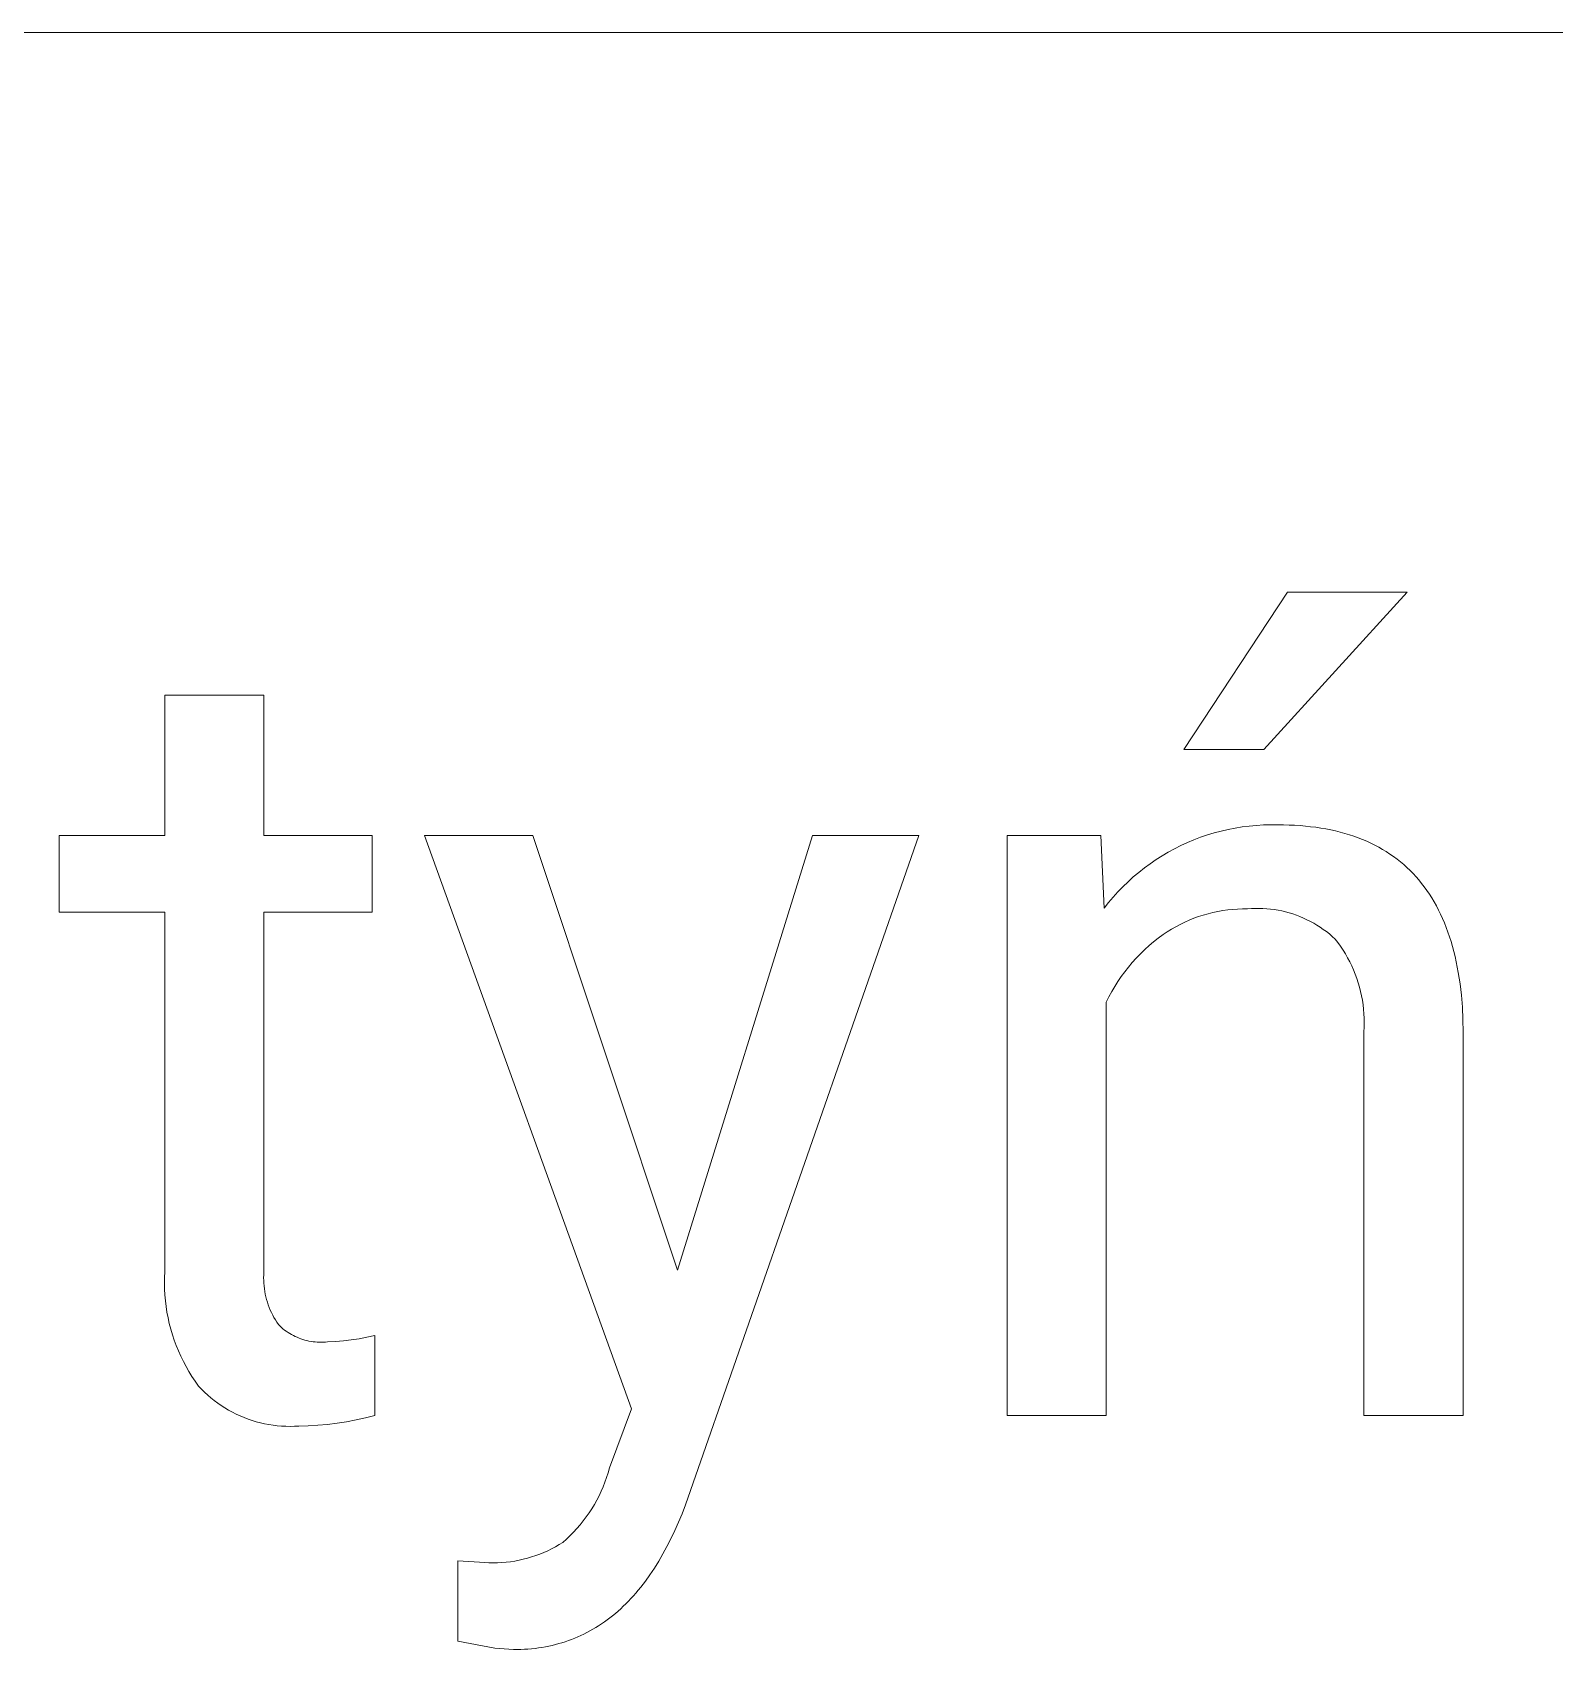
# Model space of a CAD drawing. Header units: millimetres. Extents: x 1434 to 4837, y 1889 to 4267.
# Drawn here: x 4208.1 to 4271, y 2203.1 to 2269.9 of the extents above; entities that cross this region are included whole.
import ezdxf

# ---------------------------------------------------------------- set-up
doc = ezdxf.new("R2010")
doc.units = ezdxf.units.MM
doc.header["$MEASUREMENT"] = 0
doc.layers.add('Domyślny', color=7, linetype='Continuous', true_color=0x000000)

msp = doc.modelspace()

# ---------------------------------------------------------------- linework, layer by layer
at = {"layer": 'Domyślny', "color": 18, "lineweight": 15, "true_color": 0x000000}
for p, q in [((4834.107, 2269.897), (3551.346, 2269.897)), ((4255.652, 2240.287), (4259.924, 2246.78)), ((4264.876, 2246.78), (4258.95, 2240.276)), ((4259.924, 2246.78), (4264.876, 2246.78)), ((4213.561, 2236.729), (4213.561, 2242.531)), ((4213.561, 2242.531), (4217.652, 2242.531)), ((4217.652, 2242.531), (4217.652, 2236.729)), ((4258.95, 2240.276), (4255.652, 2240.287)), ((4209.198, 2233.568), (4209.198, 2236.729)), ((4209.198, 2236.729), (4213.561, 2236.729)), ((4217.652, 2236.729), (4222.128, 2236.729)), ((4222.128, 2236.729), (4222.128, 2233.568)), ((4232.834, 2213.05), (4224.29, 2236.733)), ((4224.29, 2236.733), (4228.766, 2236.733)), ((4228.766, 2236.733), (4234.738, 2218.783)), ((4234.738, 2218.783), (4240.313, 2236.733)), ((4244.698, 2236.733), (4235.066, 2209.095)), ((4240.313, 2236.733), (4244.698, 2236.733)), ((4248.355, 2212.786), (4248.355, 2236.729)), ((4248.355, 2236.729), (4252.219, 2236.729)), ((4252.219, 2236.729), (4252.355, 2233.726)), ((4256.065, 2236.553), (4256.341, 2236.658)), ((4256.341, 2236.658), (4256.621, 2236.753)), ((4256.621, 2236.753), (4256.903, 2236.839)), ((4256.903, 2236.839), (4257.188, 2236.915)), ((4257.188, 2236.915), (4257.475, 2236.982)), ((4257.475, 2236.982), (4257.765, 2237.039)), ((4257.765, 2237.039), (4258.056, 2237.086)), ((4258.056, 2237.086), (4258.349, 2237.123)), ((4258.349, 2237.123), (4258.643, 2237.15)), ((4258.643, 2237.15), (4258.938, 2237.167)), ((4258.938, 2237.167), (4259.233, 2237.174)), ((4259.233, 2237.174), (4259.528, 2237.171)), ((4259.528, 2237.171), (4259.763, 2237.169)), ((4259.763, 2237.169), (4259.994, 2237.163)), ((4259.994, 2237.163), (4260.222, 2237.152)), ((4260.222, 2237.152), (4260.446, 2237.138)), ((4260.446, 2237.138), (4260.667, 2237.119)), ((4260.667, 2237.119), (4260.883, 2237.096)), ((4260.883, 2237.096), (4261.097, 2237.069)), ((4261.097, 2237.069), (4261.306, 2237.037)), ((4261.306, 2237.037), (4261.512, 2237.002)), ((4261.512, 2237.002), (4261.714, 2236.962)), ((4261.714, 2236.962), (4261.913, 2236.918)), ((4261.913, 2236.918), (4262.108, 2236.87)), ((4262.108, 2236.87), (4262.299, 2236.818)), ((4262.299, 2236.818), (4262.486, 2236.761)), ((4262.486, 2236.761), (4262.67, 2236.701)), ((4262.67, 2236.701), (4262.85, 2236.636)), ((4262.85, 2236.636), (4263.027, 2236.567)), ((4254.748, 2235.892), (4255.002, 2236.042)), ((4255.002, 2236.042), (4255.261, 2236.183)), ((4255.261, 2236.183), (4255.525, 2236.316)), ((4255.525, 2236.316), (4255.793, 2236.439)), ((4255.793, 2236.439), (4256.065, 2236.553)), ((4263.027, 2236.567), (4263.2, 2236.494)), ((4263.2, 2236.494), (4263.369, 2236.416)), ((4263.369, 2236.416), (4263.535, 2236.335)), ((4263.535, 2236.335), (4263.697, 2236.249)), ((4263.697, 2236.249), (4263.855, 2236.159)), ((4263.855, 2236.159), (4264.01, 2236.065)), ((4264.01, 2236.065), (4264.161, 2235.966)), ((4264.161, 2235.966), (4264.308, 2235.864)), ((4253.786, 2235.21), (4254.017, 2235.393)), ((4254.017, 2235.393), (4254.255, 2235.567)), ((4254.255, 2235.567), (4254.499, 2235.734)), ((4254.499, 2235.734), (4254.748, 2235.892)), ((4264.308, 2235.864), (4264.451, 2235.757)), ((4264.451, 2235.757), (4264.591, 2235.646)), ((4264.591, 2235.646), (4264.728, 2235.531)), ((4264.728, 2235.531), (4264.86, 2235.412)), ((4264.86, 2235.412), (4264.989, 2235.289)), ((4253.13, 2234.616), (4253.342, 2234.821)), ((4253.342, 2234.821), (4253.56, 2235.019)), ((4253.56, 2235.019), (4253.786, 2235.21)), ((4264.989, 2235.289), (4265.115, 2235.161)), ((4265.115, 2235.161), (4265.236, 2235.029)), ((4265.236, 2235.029), (4265.354, 2234.894)), ((4265.354, 2234.894), (4265.468, 2234.753)), ((4265.468, 2234.753), (4265.579, 2234.609)), ((4252.537, 2233.958), (4252.727, 2234.184)), ((4252.727, 2234.184), (4252.925, 2234.403)), ((4252.925, 2234.403), (4253.13, 2234.616)), ((4265.579, 2234.609), (4265.686, 2234.461)), ((4265.686, 2234.461), (4265.789, 2234.308)), ((4265.789, 2234.308), (4265.889, 2234.151)), ((4265.889, 2234.151), (4265.985, 2233.99)), ((4265.985, 2233.99), (4266.077, 2233.825)), ((4213.561, 2233.568), (4209.198, 2233.568)), ((4213.561, 2218.712), (4213.561, 2233.568)), ((4222.128, 2233.568), (4217.652, 2233.568)), ((4217.652, 2233.568), (4217.652, 2218.701)), ((4252.355, 2233.726), (4252.537, 2233.958)), ((4256.062, 2233.313), (4255.871, 2233.236)), ((4256.256, 2233.383), (4256.062, 2233.313)), ((4256.452, 2233.447), (4256.256, 2233.383)), ((4256.65, 2233.503), (4256.452, 2233.447)), ((4256.85, 2233.553), (4256.65, 2233.503)), ((4257.052, 2233.596), (4256.85, 2233.553)), ((4257.255, 2233.632), (4257.052, 2233.596)), ((4257.459, 2233.66), (4257.255, 2233.632)), ((4257.664, 2233.682), (4257.459, 2233.66)), ((4257.869, 2233.696), (4257.664, 2233.682)), ((4258.075, 2233.704), (4257.869, 2233.696)), ((4258.281, 2233.704), (4258.075, 2233.704)), ((4258.438, 2233.715), (4258.281, 2233.704)), ((4258.596, 2233.721), (4258.438, 2233.715)), ((4258.753, 2233.721), (4258.596, 2233.721)), ((4258.911, 2233.716), (4258.753, 2233.721)), ((4259.068, 2233.706), (4258.911, 2233.716)), ((4259.225, 2233.691), (4259.068, 2233.706)), ((4259.381, 2233.671), (4259.225, 2233.691)), ((4259.536, 2233.645), (4259.381, 2233.671)), ((4259.691, 2233.614), (4259.536, 2233.645)), ((4259.844, 2233.578), (4259.691, 2233.614)), ((4259.996, 2233.537), (4259.844, 2233.578)), ((4260.147, 2233.49), (4259.996, 2233.537)), ((4260.296, 2233.439), (4260.147, 2233.49)), ((4260.443, 2233.383), (4260.296, 2233.439)), ((4260.588, 2233.321), (4260.443, 2233.383)), ((4260.731, 2233.255), (4260.588, 2233.321)), ((4266.077, 2233.825), (4266.165, 2233.655)), ((4266.165, 2233.655), (4266.25, 2233.482)), ((4266.25, 2233.482), (4266.332, 2233.304)), ((4266.332, 2233.304), (4266.409, 2233.122)), ((4254.791, 2232.639), (4254.593, 2232.493)), ((4254.962, 2232.754), (4254.791, 2232.639)), ((4255.137, 2232.862), (4254.962, 2232.754)), ((4255.316, 2232.965), (4255.137, 2232.862)), ((4255.498, 2233.062), (4255.316, 2232.965)), ((4255.683, 2233.152), (4255.498, 2233.062)), ((4255.871, 2233.236), (4255.683, 2233.152)), ((4260.872, 2233.184), (4260.731, 2233.255)), ((4261.01, 2233.109), (4260.872, 2233.184)), ((4261.145, 2233.029), (4261.01, 2233.109)), ((4261.278, 2232.944), (4261.145, 2233.029)), ((4261.408, 2232.855), (4261.278, 2232.944)), ((4261.535, 2232.762), (4261.408, 2232.855)), ((4261.659, 2232.664), (4261.535, 2232.762)), ((4261.779, 2232.563), (4261.659, 2232.664)), ((4266.409, 2233.122), (4266.483, 2232.936)), ((4266.483, 2232.936), (4266.553, 2232.746)), ((4266.553, 2232.746), (4266.62, 2232.551)), ((4254.03, 2232.018), (4253.854, 2231.848)), ((4254.213, 2232.183), (4254.03, 2232.018)), ((4254.4, 2232.341), (4254.213, 2232.183)), ((4254.593, 2232.493), (4254.4, 2232.341)), ((4261.896, 2232.457), (4261.779, 2232.563)), ((4262.009, 2232.309), (4261.896, 2232.457)), ((4262.118, 2232.157), (4262.009, 2232.309)), ((4262.221, 2232.002), (4262.118, 2232.157)), ((4262.319, 2231.843), (4262.221, 2232.002)), ((4266.62, 2232.551), (4266.683, 2232.352)), ((4266.683, 2232.352), (4266.742, 2232.15)), ((4266.742, 2232.15), (4266.797, 2231.942)), ((4253.361, 2231.301), (4253.209, 2231.108)), ((4253.519, 2231.489), (4253.361, 2231.301)), ((4253.684, 2231.671), (4253.519, 2231.489)), ((4253.854, 2231.848), (4253.684, 2231.671)), ((4262.411, 2231.681), (4262.319, 2231.843)), ((4262.498, 2231.516), (4262.411, 2231.681)), ((4262.58, 2231.349), (4262.498, 2231.516)), ((4262.656, 2231.178), (4262.58, 2231.349)), ((4266.797, 2231.942), (4266.849, 2231.731)), ((4266.849, 2231.731), (4266.897, 2231.516)), ((4266.897, 2231.516), (4266.942, 2231.296)), ((4266.942, 2231.296), (4266.983, 2231.072)), ((4252.926, 2230.706), (4252.795, 2230.499)), ((4253.065, 2230.909), (4252.926, 2230.706)), ((4253.209, 2231.108), (4253.065, 2230.909)), ((4262.726, 2231.005), (4262.656, 2231.178)), ((4262.79, 2230.83), (4262.726, 2231.005)), ((4262.848, 2230.653), (4262.79, 2230.83)), ((4262.9, 2230.474), (4262.848, 2230.653)), ((4266.983, 2231.072), (4267.02, 2230.844)), ((4267.02, 2230.844), (4267.053, 2230.612)), ((4252.555, 2230.071), (4252.446, 2229.851)), ((4252.671, 2230.287), (4252.555, 2230.071)), ((4252.795, 2230.499), (4252.671, 2230.287)), ((4262.947, 2230.293), (4262.9, 2230.474)), ((4262.987, 2230.111), (4262.947, 2230.293)), ((4263.021, 2229.928), (4262.987, 2230.111)), ((4267.053, 2230.612), (4267.109, 2230.135)), ((4267.109, 2230.135), (4267.15, 2229.642)), ((4252.446, 2229.851), (4252.446, 2212.786)), ((4263.049, 2229.744), (4263.021, 2229.928)), ((4263.071, 2229.558), (4263.049, 2229.744)), ((4263.086, 2229.373), (4263.071, 2229.558)), ((4263.096, 2229.186), (4263.086, 2229.373)), ((4267.15, 2229.642), (4267.176, 2229.132)), ((4263.086, 2228.627), (4263.095, 2228.813)), ((4263.086, 2212.786), (4263.086, 2228.627)), ((4263.095, 2228.813), (4263.099, 2229)), ((4263.099, 2229), (4263.096, 2229.186)), ((4267.176, 2229.132), (4267.188, 2228.604)), ((4267.188, 2228.604), (4267.188, 2212.786)), ((4213.55, 2218.473), (4213.561, 2218.712)), ((4217.652, 2218.701), (4217.646, 2218.586)), ((4213.547, 2218.234), (4213.55, 2218.473)), ((4213.552, 2217.995), (4213.547, 2218.234)), ((4213.565, 2217.757), (4213.552, 2217.995)), ((4217.646, 2218.586), (4217.643, 2218.472)), ((4217.643, 2218.472), (4217.645, 2218.357)), ((4217.645, 2218.357), (4217.651, 2218.243)), ((4217.651, 2218.243), (4217.66, 2218.129)), ((4217.66, 2218.129), (4217.674, 2218.015)), ((4217.674, 2218.015), (4217.691, 2217.902)), ((4213.585, 2217.519), (4213.565, 2217.757)), ((4213.614, 2217.282), (4213.585, 2217.519)), ((4213.651, 2217.046), (4213.614, 2217.282)), ((4217.691, 2217.902), (4217.712, 2217.789)), ((4217.712, 2217.789), (4217.737, 2217.678)), ((4217.737, 2217.678), (4217.766, 2217.567)), ((4217.766, 2217.567), (4217.798, 2217.457)), ((4217.798, 2217.457), (4217.834, 2217.348)), ((4217.834, 2217.348), (4217.874, 2217.241)), ((4213.695, 2216.811), (4213.651, 2217.046)), ((4213.747, 2216.578), (4213.695, 2216.811)), ((4217.874, 2217.241), (4217.918, 2217.135)), ((4217.918, 2217.135), (4217.965, 2217.031)), ((4217.965, 2217.031), (4218.016, 2216.928)), ((4218.016, 2216.928), (4218.07, 2216.827)), ((4218.07, 2216.827), (4218.127, 2216.728)), ((4218.127, 2216.728), (4218.188, 2216.631)), ((4218.188, 2216.631), (4218.252, 2216.536)), ((4213.808, 2216.346), (4213.747, 2216.578)), ((4213.875, 2216.117), (4213.808, 2216.346)), ((4213.951, 2215.89), (4213.875, 2216.117)), ((4218.252, 2216.536), (4218.314, 2216.477)), ((4218.314, 2216.477), (4218.377, 2216.419)), ((4218.377, 2216.419), (4218.442, 2216.364)), ((4218.442, 2216.364), (4218.51, 2216.311)), ((4218.51, 2216.311), (4218.578, 2216.26)), ((4218.578, 2216.26), (4218.649, 2216.212)), ((4218.649, 2216.212), (4218.721, 2216.166)), ((4218.721, 2216.166), (4218.795, 2216.123)), ((4218.795, 2216.123), (4218.871, 2216.082)), ((4218.871, 2216.082), (4218.947, 2216.044)), ((4218.947, 2216.044), (4219.025, 2216.009)), ((4219.025, 2216.009), (4219.104, 2215.976)), ((4219.104, 2215.976), (4219.185, 2215.946)), ((4219.185, 2215.946), (4219.266, 2215.919)), ((4221.262, 2215.903), (4221.587, 2215.952)), ((4221.587, 2215.952), (4221.909, 2216.012)), ((4221.909, 2216.012), (4222.23, 2216.083)), ((4222.23, 2216.083), (4222.23, 2212.786)), ((4214.034, 2215.666), (4213.951, 2215.89)), ((4214.124, 2215.445), (4214.034, 2215.666)), ((4214.222, 2215.227), (4214.124, 2215.445)), ((4219.266, 2215.919), (4219.348, 2215.895)), ((4219.348, 2215.895), (4219.431, 2215.874)), ((4219.431, 2215.874), (4219.514, 2215.856)), ((4219.514, 2215.856), (4219.599, 2215.84)), ((4219.599, 2215.84), (4219.683, 2215.828)), ((4219.683, 2215.828), (4219.768, 2215.818)), ((4219.768, 2215.818), (4219.854, 2215.811)), ((4219.854, 2215.811), (4219.939, 2215.808)), ((4219.939, 2215.808), (4220.025, 2215.807)), ((4220.025, 2215.807), (4220.11, 2215.809)), ((4220.11, 2215.809), (4220.196, 2215.814)), ((4220.196, 2215.814), (4220.281, 2215.822)), ((4220.281, 2215.822), (4220.609, 2215.838)), ((4220.609, 2215.838), (4220.936, 2215.865)), ((4220.936, 2215.865), (4221.262, 2215.903)), ((4214.326, 2215.012), (4214.222, 2215.227)), ((4214.438, 2214.801), (4214.326, 2215.012)), ((4214.557, 2214.594), (4214.438, 2214.801)), ((4214.683, 2214.391), (4214.557, 2214.594)), ((4214.816, 2214.192), (4214.683, 2214.391)), ((4214.955, 2213.998), (4214.816, 2214.192)), ((4215.077, 2213.869), (4214.955, 2213.998)), ((4215.203, 2213.744), (4215.077, 2213.869)), ((4215.333, 2213.624), (4215.203, 2213.744)), ((4215.467, 2213.509), (4215.333, 2213.624)), ((4215.606, 2213.398), (4215.467, 2213.509)), ((4215.748, 2213.292), (4215.606, 2213.398)), ((4215.893, 2213.191), (4215.748, 2213.292)), ((4216.043, 2213.095), (4215.893, 2213.191)), ((4216.195, 2213.004), (4216.043, 2213.095)), ((4216.35, 2212.919), (4216.195, 2213.004)), ((4216.509, 2212.839), (4216.35, 2212.919)), ((4216.67, 2212.765), (4216.509, 2212.839)), ((4216.833, 2212.696), (4216.67, 2212.765)), ((4216.999, 2212.633), (4216.833, 2212.696)), ((4217.167, 2212.576), (4216.999, 2212.633)), ((4221.458, 2212.596), (4221.068, 2212.521)), ((4221.846, 2212.684), (4221.458, 2212.596)), ((4222.23, 2212.786), (4221.846, 2212.684)), ((4231.927, 2210.613), (4232.834, 2213.05)), ((4252.446, 2212.786), (4248.355, 2212.786)), ((4267.188, 2212.786), (4263.086, 2212.786)), ((4217.336, 2212.524), (4217.167, 2212.576)), ((4217.508, 2212.479), (4217.336, 2212.524)), ((4217.68, 2212.44), (4217.508, 2212.479)), ((4217.855, 2212.406), (4217.68, 2212.44)), ((4218.03, 2212.379), (4217.855, 2212.406)), ((4218.206, 2212.358), (4218.03, 2212.379)), ((4218.382, 2212.343), (4218.206, 2212.358)), ((4218.559, 2212.334), (4218.382, 2212.343)), ((4218.737, 2212.331), (4218.559, 2212.334)), ((4218.914, 2212.334), (4218.737, 2212.331)), ((4219.091, 2212.344), (4218.914, 2212.334)), ((4219.488, 2212.353), (4219.091, 2212.344)), ((4219.885, 2212.375), (4219.488, 2212.353)), ((4220.281, 2212.41), (4219.885, 2212.375)), ((4220.675, 2212.459), (4220.281, 2212.41)), ((4221.068, 2212.521), (4220.675, 2212.459)), ((4231.871, 2210.417), (4231.927, 2210.613)), ((4231.664, 2209.84), (4231.74, 2210.03)), ((4231.74, 2210.03), (4231.809, 2210.222)), ((4231.809, 2210.222), (4231.871, 2210.417)), ((4231.301, 2209.108), (4231.401, 2209.286)), ((4231.401, 2209.286), (4231.495, 2209.468)), ((4231.495, 2209.468), (4231.583, 2209.652)), ((4231.583, 2209.652), (4231.664, 2209.84)), ((4230.844, 2208.43), (4230.967, 2208.594)), ((4230.967, 2208.594), (4231.084, 2208.762)), ((4231.084, 2208.762), (4231.195, 2208.933)), ((4231.195, 2208.933), (4231.301, 2209.108)), ((4234.923, 2208.727), (4234.776, 2208.37)), ((4235.066, 2209.095), (4234.923, 2208.727)), ((4230.302, 2207.82), (4230.445, 2207.965)), ((4230.445, 2207.965), (4230.583, 2208.116)), ((4230.583, 2208.116), (4230.716, 2208.271)), ((4230.716, 2208.271), (4230.844, 2208.43)), ((4234.623, 2208.026), (4234.464, 2207.693)), ((4234.776, 2208.37), (4234.623, 2208.026)), ((4229.376, 2207.198), (4229.536, 2207.276)), ((4229.536, 2207.276), (4229.694, 2207.36)), ((4229.694, 2207.36), (4229.849, 2207.449)), ((4229.849, 2207.449), (4230.001, 2207.542)), ((4230.001, 2207.542), (4230.154, 2207.678)), ((4230.154, 2207.678), (4230.302, 2207.82)), ((4234.301, 2207.371), (4234.133, 2207.062)), ((4234.464, 2207.693), (4234.301, 2207.371)), ((4225.661, 2203.463), (4225.661, 2206.783)), ((4225.661, 2206.783), (4226.772, 2206.704)), ((4226.772, 2206.704), (4226.95, 2206.696)), ((4226.95, 2206.696), (4227.128, 2206.694)), ((4227.128, 2206.694), (4227.307, 2206.697)), ((4227.307, 2206.697), (4227.485, 2206.707)), ((4227.485, 2206.707), (4227.663, 2206.723)), ((4227.663, 2206.723), (4227.84, 2206.744)), ((4227.84, 2206.744), (4228.017, 2206.772)), ((4228.017, 2206.772), (4228.192, 2206.805)), ((4228.192, 2206.805), (4228.367, 2206.844)), ((4228.367, 2206.844), (4228.539, 2206.889)), ((4228.539, 2206.889), (4228.711, 2206.939)), ((4228.711, 2206.939), (4228.88, 2206.996)), ((4228.88, 2206.996), (4229.048, 2207.058)), ((4229.048, 2207.058), (4229.213, 2207.125)), ((4229.213, 2207.125), (4229.376, 2207.198)), ((4233.959, 2206.764), (4233.781, 2206.477)), ((4234.133, 2207.062), (4233.959, 2206.764)), ((4233.408, 2205.94), (4233.312, 2205.813)), ((4233.597, 2206.203), (4233.408, 2205.94)), ((4233.781, 2206.477), (4233.597, 2206.203)), ((4232.914, 2205.333), (4232.811, 2205.221)), ((4233.015, 2205.449), (4232.914, 2205.333)), ((4233.116, 2205.567), (4233.015, 2205.449)), ((4233.214, 2205.688), (4233.116, 2205.567)), ((4233.312, 2205.813), (4233.214, 2205.688)), ((4232.168, 2204.608), (4232.057, 2204.515)), ((4232.279, 2204.702), (4232.168, 2204.608)), ((4232.388, 2204.8), (4232.279, 2204.702)), ((4232.496, 2204.901), (4232.388, 2204.8)), ((4232.602, 2205.005), (4232.496, 2204.901)), ((4232.707, 2205.111), (4232.602, 2205.005)), ((4232.811, 2205.221), (4232.707, 2205.111)), ((4231.239, 2203.953), (4231.117, 2203.884)), ((4231.36, 2204.025), (4231.239, 2203.953)), ((4231.479, 2204.099), (4231.36, 2204.025)), ((4231.597, 2204.177), (4231.479, 2204.099)), ((4231.714, 2204.257), (4231.597, 2204.177)), ((4231.829, 2204.34), (4231.714, 2204.257)), ((4231.944, 2204.426), (4231.829, 2204.34)), ((4232.057, 2204.515), (4231.944, 2204.426)), ((4227.191, 2203.18), (4225.661, 2203.463)), ((4229.417, 2203.258), (4229.277, 2203.23)), ((4229.555, 2203.288), (4229.417, 2203.258)), ((4229.692, 2203.322), (4229.555, 2203.288)), ((4229.828, 2203.359), (4229.692, 2203.322)), ((4229.963, 2203.398), (4229.828, 2203.359)), ((4230.096, 2203.44), (4229.963, 2203.398)), ((4230.228, 2203.486), (4230.096, 2203.44)), ((4230.359, 2203.534), (4230.228, 2203.486)), ((4230.489, 2203.585), (4230.359, 2203.534)), ((4230.617, 2203.639), (4230.489, 2203.585)), ((4230.744, 2203.696), (4230.617, 2203.639)), ((4230.87, 2203.756), (4230.744, 2203.696)), ((4230.994, 2203.819), (4230.87, 2203.756)), ((4231.117, 2203.884), (4230.994, 2203.819)), ((4227.961, 2203.112), (4227.191, 2203.18)), ((4228.113, 2203.113), (4227.961, 2203.112)), ((4228.263, 2203.118), (4228.113, 2203.113)), ((4228.411, 2203.125), (4228.263, 2203.118)), ((4228.559, 2203.135), (4228.411, 2203.125)), ((4228.705, 2203.148), (4228.559, 2203.135)), ((4228.85, 2203.164), (4228.705, 2203.148)), ((4228.993, 2203.183), (4228.85, 2203.164)), ((4229.136, 2203.205), (4228.993, 2203.183)), ((4229.277, 2203.23), (4229.136, 2203.205))]:
    msp.add_line(p, q, dxfattribs=at)

doc.saveas('drawing.dxf')
